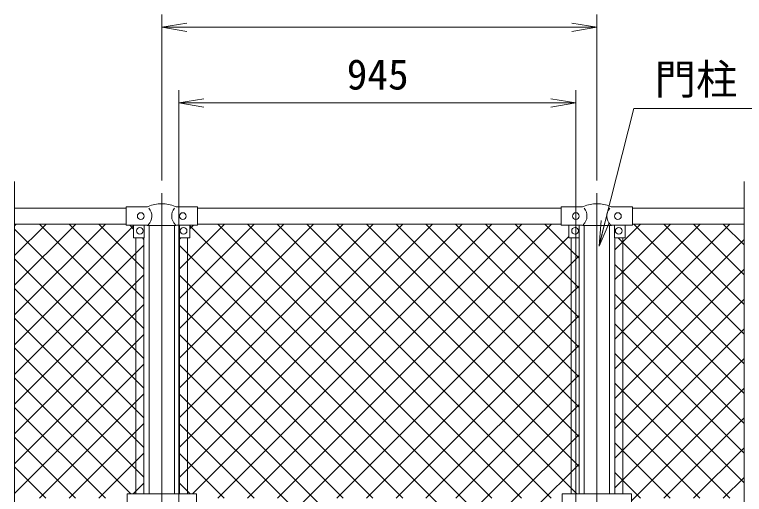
# Model space of a CAD drawing. Units: millimetres, scale not verified. Extents: x -6300 to 6300, y -4455 to 4455.
# Drawn here: x -3777 to -2041, y 2179 to 3320 of the extents above; entities that cross this region are included whole.
import ezdxf
from ezdxf.enums import TextEntityAlignment as Align

# ---------------------------------------------------------------- set-up
doc = ezdxf.new("R2010")
doc.units = ezdxf.units.MM
doc.header["$LTSCALE"] = 30
doc.linetypes.add('USER1', pattern=[50.8, 31.75, -6.35, 6.35, -6.35])
for name, color, linetype, lineweight in [('0-1_D-BMK', 2, 'USER1', 13), ('0-2_D-STR1', 1, 'Continuous', 18), ('0-3_D-STR3', 3, 'Continuous', 13), ('0-7_D-STR-DIM', 7, 'Continuous', 9), ('0-8_0', 7, 'Continuous', 9), ('0-9_D-STR-TXT', 7, 'Continuous', 9), ('0-A_D-STR2', 7, 'Continuous', 9)]:
    doc.layers.add(name, color=color, linetype=linetype, lineweight=lineweight)
doc.styles.add('ＭＳ ゴシック', font='')
doc.styles.get('ＭＳ ゴシック').set_extended_font_data('MS Gothic')

# ---------------------------------------------------------------- blocks, each defined once
blk = doc.blocks.new('_Open')
at = {"layer": '0-8_0'}
blk.add_line((-30, 5), (0, 0), dxfattribs=at)
blk.add_lwpolyline([(-30, -5), (0, 0), (-30, 0)], dxfattribs=at)

msp = doc.modelspace()

# ---------------------------------------------------------------- linework, layer by layer
at = {"layer": '0-1_D-BMK'}
for p, q in [((-3427.18, 2894.97), (-3427.18, -1050.85)), ((-2392.18, 2894.97), (-2392.18, -1050.85))]:
    msp.add_line(p, q, dxfattribs=at)
at = {"layer": '0-2_D-STR1'}
for p, q in [((-3512.18, 2859.73), (-3777.18, 2859.73)), ((-3342.18, 2859.73), (-2477.18, 2859.73)), ((-2307.18, 2859.73), (-2042.18, 2859.73)), ((-3512.18, 2821.73), (-3777.18, 2821.73)), ((-3457.43, 2818.23), (-3457.43, 2180.03)), ((-3396.93, 2818.23), (-3396.93, 2180.03)), ((-3342.18, 2821.63), (-2477.18, 2821.63)), ((-2422.43, 2818.23), (-2422.43, 2180.03)), ((-2361.93, 2818.23), (-2361.93, 2180.03)), ((-2307.18, 2821.73), (-2042.18, 2821.73))]:
    msp.add_line(p, q, dxfattribs=at)
at = {"layer": '0-3_D-STR3'}
for p, q in [((-3512.18, 2862.73), (-3462.95, 2862.73)), ((-3512.18, 2818.73), (-3512.18, 2862.73)), ((-3391.4, 2862.73), (-3342.18, 2862.73)), ((-3342.18, 2818.73), (-3342.18, 2862.73)), ((-2477.18, 2818.73), (-2477.18, 2862.73)), ((-2427.95, 2862.73), (-2477.18, 2862.73)), ((-2307.18, 2862.73), (-2356.4, 2862.73)), ((-2307.18, 2818.73), (-2307.18, 2862.73)), ((-3512.18, 2818.73), (-3461.98, 2818.73)), ((-3494.18, 2818.73), (-3494.18, 2789.73)), ((-3469.18, 2818.73), (-3469.18, 2789.73)), ((-3460.98, 2818.23), (-3461.98, 2818.73)), ((-3460.98, 2818.23), (-3393.38, 2818.23)), ((-3393.38, 2818.23), (-3392.38, 2818.73)), ((-3392.38, 2818.73), (-3342.18, 2818.73)), ((-3385.18, 2818.73), (-3385.18, 2789.73)), ((-3360.18, 2818.73), (-3360.18, 2789.73)), ((-2426.98, 2818.73), (-2477.18, 2818.73)), ((-2459.18, 2818.73), (-2459.18, 2789.73)), ((-2434.18, 2818.73), (-2434.18, 2789.73)), ((-2425.98, 2818.23), (-2426.98, 2818.73)), ((-2358.38, 2818.23), (-2425.98, 2818.23)), ((-2358.38, 2818.23), (-2357.38, 2818.73)), ((-2307.18, 2818.73), (-2357.38, 2818.73)), ((-2350.18, 2818.73), (-2350.18, 2789.73)), ((-2325.18, 2818.73), (-2325.18, 2789.73)), ((-3470.18, 2788.73), (-3493.18, 2788.73)), ((-3488.68, 2788.73), (-3488.68, 2180.03)), ((-3469.68, 2788.86), (-3469.68, 2180.03)), ((-3384.68, 2180.03), (-3384.68, 2788.86)), ((-3384.18, 2788.73), (-3361.18, 2788.73)), ((-3365.68, 2180.03), (-3365.68, 2788.73)), ((-2435.18, 2788.73), (-2458.18, 2788.73)), ((-2453.68, 2180.03), (-2453.68, 2788.73)), ((-2434.68, 2180.03), (-2434.68, 2788.86)), ((-2349.68, 2788.86), (-2349.68, 2180.03)), ((-2349.18, 2788.73), (-2326.18, 2788.73)), ((-2330.68, 2788.73), (-2330.68, 2180.03)), ((-3509.68, 2180.03), (-3344.68, 2180.03)), ((-3509.68, 2180.03), (-3509.68, 2159.43)), ((-3344.68, 2180.03), (-3344.68, 2159.43)), ((-2474.68, 2180.03), (-2309.68, 2180.03)), ((-2474.68, 2180.03), (-2474.68, 2159.43)), ((-2309.68, 2180.03), (-2309.68, 2159.43))]:
    msp.add_line(p, q, dxfattribs=at)
for centre in [(-3477.18, 2840.73), (-3377.18, 2840.73), (-2442.18, 2840.73), (-2342.18, 2840.73), (-3479.18, 2805.73), (-3375.18, 2805.73), (-2444.18, 2805.73), (-2340.18, 2805.73)]:
    msp.add_circle(centre, 8, dxfattribs=at)
for centre, radius, start, end in [((-3427.18, 2787.27), 82.82, 67.15338, 112.84662), ((-2392.18, 2787.27), 82.82, 67.15338, 112.84662), ((-3462.95, 2870.73), 8, 270, 296.9114), ((-3479.56, 2840.73), 28.8, 314.1684, 41.01552), ((-3374.79, 2840.73), 28.8, 138.98448, 225.8316), ((-3391.4, 2870.73), 8, 243.0886, 270), ((-2427.95, 2870.73), 8, 270, 296.9114), ((-2444.56, 2840.73), 28.8, 314.1684, 41.01552), ((-2339.79, 2840.73), 28.8, 138.98448, 225.8316), ((-2356.4, 2870.73), 8, 243.0886, 270), ((-3493.18, 2789.73), 1, 180, 270), ((-3470.18, 2789.73), 1, 270, 0), ((-3384.18, 2789.73), 1, 180, 270), ((-3361.18, 2789.73), 1, 270, 0), ((-2458.18, 2789.73), 1, 180, 270), ((-2435.18, 2789.73), 1, 270, 0), ((-2349.18, 2789.73), 1, 180, 270), ((-2326.18, 2789.73), 1, 270, 0)]:
    msp.add_arc(centre, radius, start, end, dxfattribs=at)
at = {"layer": '0-7_D-STR-DIM'}
for p, q in [((-3427.18, 2924.97), (-3427.18, 3319.73)), ((-2392.18, 2924.97), (-2392.18, 3319.73)), ((-3367.18, 3289.73), (-2452.18, 3289.73)), ((-3386.93, 1126.73), (-3386.93, 3139.73)), ((-2441.93, 1126.73), (-2441.93, 3139.73)), ((-3326.93, 3109.73), (-2501.93, 3109.73)), ((-3777.18, 1160.38), (-3777.18, 2922.73)), ((-2042.18, 1160.38), (-2042.18, 2922.73))]:
    msp.add_line(p, q, dxfattribs=at)
at = {"layer": '0-9_D-STR-TXT'}
msp.add_lwpolyline([(-1490.37, 3096.82), (-2304.44, 3096.82), (-2386.56, 2771.14)], dxfattribs=at)
at = {"layer": '0-A_D-STR2'}
for p, q in [((-3777.18, 2817.6), (-3773.05, 2821.73)), ((-3777.18, 2746.89), (-3702.34, 2821.73)), ((-3777.18, 2676.18), (-3631.63, 2821.73)), ((-3777.18, 2605.47), (-3560.92, 2821.73)), ((-3777.18, 2534.76), (-3494.18, 2817.76)), ((-3488.68, 2592.12), (-3718.28, 2821.73)), ((-3488.68, 2662.83), (-3647.57, 2821.73)), ((-3488.68, 2733.54), (-3576.86, 2821.73)), ((-3494.18, 2809.75), (-3503.15, 2818.73)), ((-3365.68, 2734.13), (-3278.18, 2821.63)), ((-3365.68, 2663.42), (-3207.47, 2821.63)), ((-3365.68, 2592.71), (-3136.76, 2821.63)), ((-3365.68, 2522), (-3066.05, 2821.63)), ((-3365.68, 2451.29), (-2995.34, 2821.63)), ((-3365.68, 2380.57), (-2924.62, 2821.63)), ((-3365.68, 2309.86), (-2853.91, 2821.63)), ((-3365.68, 2239.15), (-2783.2, 2821.63)), ((-3360.18, 2810.34), (-3351.79, 2818.73)), ((-3354.09, 2180.03), (-2712.49, 2821.63)), ((-2642.02, 2169.73), (-3293.92, 2821.63)), ((-3293.68, 2169.73), (-2641.78, 2821.63)), ((-2571.31, 2169.73), (-3223.21, 2821.63)), ((-3222.97, 2169.73), (-2571.07, 2821.63)), ((-2500.59, 2169.73), (-3152.49, 2821.63)), ((-3152.26, 2169.73), (-2500.36, 2821.63)), ((-2453.68, 2264.23), (-3011.07, 2821.63)), ((-2453.68, 2334.94), (-2940.36, 2821.63)), ((-2453.68, 2405.65), (-2869.65, 2821.63)), ((-2453.68, 2476.36), (-2798.94, 2821.63)), ((-2453.68, 2547.07), (-2728.23, 2821.63)), ((-2453.68, 2617.78), (-2657.52, 2821.63)), ((-2453.68, 2688.49), (-2586.81, 2821.63)), ((-2453.68, 2759.2), (-2516.1, 2821.63)), ((-2330.68, 2779.18), (-2288.13, 2821.73)), ((-2330.68, 2708.47), (-2217.42, 2821.73)), ((-2330.68, 2637.76), (-2146.71, 2821.73)), ((-2330.68, 2567.05), (-2076, 2821.73)), ((-2042.18, 2559.84), (-2304.07, 2821.73)), ((-2042.18, 2630.55), (-2233.36, 2821.73)), ((-2042.18, 2701.26), (-2162.65, 2821.73)), ((-2042.18, 2771.97), (-2091.93, 2821.73)), ((-3488.68, 2521.41), (-3777.18, 2809.91)), ((-3469.68, 2785.25), (-3473.15, 2788.73)), ((-3384.68, 2785.84), (-3381.79, 2788.73)), ((-2349.68, 2760.18), (-2330.68, 2779.18)), ((-2330.68, 2496.34), (-2042.18, 2784.84)), ((-3488.68, 2752.55), (-3469.68, 2771.55)), ((-3777.18, 2464.05), (-3488.68, 2752.55)), ((-2434.68, 2740.2), (-2453.68, 2759.2)), ((-2453.68, 2726.89), (-2434.68, 2745.89)), ((-3488.68, 2450.7), (-3777.18, 2739.2)), ((-3469.68, 2714.54), (-3488.68, 2733.54)), ((-3384.68, 2715.13), (-3365.68, 2734.13)), ((-3010.84, 2169.73), (-2453.68, 2726.89)), ((-2330.68, 2706.91), (-2349.68, 2725.91)), ((-2349.68, 2689.47), (-2330.68, 2708.47)), ((-2330.68, 2425.63), (-2042.18, 2714.13)), ((-3488.68, 2681.84), (-3469.68, 2700.84)), ((-3365.68, 2681.25), (-3384.68, 2700.25)), ((-2042.18, 2418.41), (-2330.68, 2706.91)), ((-3777.18, 2393.34), (-3488.68, 2681.84)), ((-2854.15, 2169.73), (-3365.68, 2681.25)), ((-2434.68, 2669.49), (-2453.68, 2688.49)), ((-2453.68, 2656.18), (-2434.68, 2675.18)), ((-3488.68, 2379.99), (-3777.18, 2668.49)), ((-3469.68, 2643.83), (-3488.68, 2662.83)), ((-3384.68, 2644.42), (-3365.68, 2663.42)), ((-2940.13, 2169.73), (-2453.68, 2656.18)), ((-2330.68, 2636.2), (-2349.68, 2655.2)), ((-2330.68, 2354.91), (-2042.18, 2643.41)), ((-3488.68, 2611.13), (-3469.68, 2630.13)), ((-3365.68, 2610.54), (-3384.68, 2629.54)), ((-2349.68, 2618.76), (-2330.68, 2637.76)), ((-2042.18, 2347.7), (-2330.68, 2636.2)), ((-3777.18, 2322.63), (-3488.68, 2611.13)), ((-2924.86, 2169.73), (-3365.68, 2610.54)), ((-2434.68, 2598.78), (-2453.68, 2617.78)), ((-2453.68, 2585.47), (-2434.68, 2604.47)), ((-3488.68, 2309.28), (-3777.18, 2597.78)), ((-3469.68, 2573.12), (-3488.68, 2592.12)), ((-3384.68, 2573.71), (-3365.68, 2592.71)), ((-2869.42, 2169.73), (-2453.68, 2585.47)), ((-2330.68, 2565.49), (-2349.68, 2584.49)), ((-2330.68, 2284.2), (-2042.18, 2572.7)), ((-3488.68, 2540.42), (-3469.68, 2559.42)), ((-3365.68, 2539.83), (-3384.68, 2558.83)), ((-2349.68, 2548.05), (-2330.68, 2567.05)), ((-2042.18, 2276.99), (-2330.68, 2565.49)), ((-3777.18, 2251.92), (-3488.68, 2540.42)), ((-2995.57, 2169.73), (-3365.68, 2539.83)), ((-2434.68, 2528.07), (-2453.68, 2547.07)), ((-3488.68, 2238.57), (-3777.18, 2527.07)), ((-3469.68, 2502.41), (-3488.68, 2521.41)), ((-3384.68, 2503), (-3365.68, 2522)), ((-2453.68, 2514.76), (-2434.68, 2533.76)), ((-2798.71, 2169.73), (-2453.68, 2514.76)), ((-2330.68, 2494.78), (-2349.68, 2513.78)), ((-2330.68, 2213.49), (-2042.18, 2501.99)), ((-3488.68, 2469.71), (-3469.68, 2488.71)), ((-2349.68, 2477.34), (-2330.68, 2496.34)), ((-2042.18, 2206.28), (-2330.68, 2494.78)), ((-3777.18, 2181.21), (-3488.68, 2469.71)), ((-2434.68, 2457.36), (-2453.68, 2476.36)), ((-3500.84, 2180.03), (-3777.18, 2456.36)), ((-3469.68, 2431.7), (-3488.68, 2450.7)), ((-3384.68, 2432.29), (-3365.68, 2451.29)), ((-2453.68, 2444.05), (-2434.68, 2463.05)), ((-2728, 2169.73), (-2453.68, 2444.05)), ((-2330.68, 2424.07), (-2349.68, 2443.07)), ((-3488.68, 2399), (-3469.68, 2418)), ((-2349.68, 2406.63), (-2330.68, 2425.63)), ((-2076.33, 2169.73), (-2330.68, 2424.07)), ((-3717.95, 2169.73), (-3488.68, 2399)), ((-2434.68, 2386.65), (-2453.68, 2405.65)), ((-3561.25, 2169.73), (-3777.18, 2385.65)), ((-3469.68, 2360.99), (-3488.68, 2379.99)), ((-3384.68, 2361.57), (-3365.68, 2380.57)), ((-2330.68, 2353.36), (-2349.68, 2372.36)), ((-3488.68, 2328.29), (-3469.68, 2347.29)), ((-3365.68, 2327.7), (-3384.68, 2346.7)), ((-2349.68, 2335.91), (-2330.68, 2354.91)), ((-2147.04, 2169.73), (-2330.68, 2353.36)), ((-2233.02, 2169.73), (-2042.18, 2360.57)), ((-3647.24, 2169.73), (-3488.68, 2328.29)), ((-3207.7, 2169.73), (-3365.68, 2327.7)), ((-2434.68, 2315.94), (-2453.68, 2334.94)), ((-3631.97, 2169.73), (-3777.18, 2314.94)), ((-3469.68, 2290.28), (-3488.68, 2309.28)), ((-3384.68, 2290.86), (-3365.68, 2309.86)), ((-2330.68, 2282.65), (-2349.68, 2301.65)), ((-3488.68, 2257.57), (-3469.68, 2276.57)), ((-3365.68, 2256.99), (-3384.68, 2275.99)), ((-2349.68, 2265.2), (-2330.68, 2284.2)), ((-2217.75, 2169.73), (-2330.68, 2282.65)), ((-2162.31, 2169.73), (-2042.18, 2289.86)), ((-3576.52, 2169.73), (-3488.68, 2257.57)), ((-3278.41, 2169.73), (-3365.68, 2256.99)), ((-2434.68, 2245.23), (-2453.68, 2264.23)), ((-3702.68, 2169.73), (-3777.18, 2244.23)), ((-3469.68, 2219.57), (-3488.68, 2238.57)), ((-3384.68, 2220.15), (-3365.68, 2239.15)), ((-2330.68, 2211.94), (-2349.68, 2230.94)), ((-2349.68, 2194.49), (-2330.68, 2213.49)), ((-2288.46, 2169.73), (-2330.68, 2211.94)), ((-2091.6, 2169.73), (-2042.18, 2219.15)), ((-2434.85, 2180.03), (-2434.68, 2180.2))]:
    msp.add_line(p, q, dxfattribs=at)
for points in [[(-2434.68, 1891.68), (-2453.68, 1910.68), (-2712.73, 2169.73), (-3360.18, 2817.18)], [(-2440.18, 2180.03), (-2453.68, 2193.52), (-3081.78, 2821.63)], [(-3384.68, 1866.6), (-3365.68, 1885.6), (-3081.55, 2169.73), (-2459.18, 2792.1)], [(-2042.18, 2489.13), (-2330.68, 2777.63), (-2341.78, 2788.73)], [(-2434.68, 1820.97), (-2453.68, 1839.97), (-2783.44, 2169.73), (-3365.68, 2751.97), (-3384.68, 2770.97)], [(-2694.69, 1798.14), (-3066.28, 2169.73), (-3365.68, 2469.12), (-3384.68, 2488.12)], [(-2309.68, 2163.78), (-2303.73, 2169.73), (-2042.18, 2431.28)], [(-2765.4, 1798.14), (-3136.99, 2169.73), (-3365.68, 2398.41), (-3384.68, 2417.41)], [(-3028.87, 1798.14), (-2657.29, 2169.73), (-2453.68, 2373.34), (-2434.68, 2392.34)], [(-2958.16, 1798.14), (-2586.58, 2169.73), (-2453.68, 2302.63), (-2434.68, 2321.63)], [(-2887.45, 1798.14), (-2515.86, 2169.73), (-2453.68, 2231.91), (-2434.68, 2250.91)], [(-3495.51, 2180.03), (-3488.68, 2186.86), (-3469.68, 2205.86)], [(-3359.42, 2180.03), (-3365.68, 2186.28), (-3384.68, 2205.28)]]:
    msp.add_lwpolyline(points, dxfattribs=at)

# ---------------------------------------------------------------- block references
at = {"layer": '0-7_D-STR-DIM', "xscale": 2, "yscale": 2, "rotation": 180}
for p in [(-3427.18, 3289.73), (-3386.93, 3109.73)]:
    msp.add_blockref('_Open', p, dxfattribs=at)
at = {"layer": '0-7_D-STR-DIM', "xscale": 2, "yscale": 2}
for p in [(-2392.18, 3289.73), (-2441.93, 3109.73)]:
    msp.add_blockref('_Open', p, dxfattribs=at)
at = {"layer": '0-9_D-STR-TXT', "xscale": 2, "yscale": 2, "rotation": 255.84756}
msp.add_blockref('_Open', (-2387.05, 2769.2), dxfattribs=at)

# ---------------------------------------------------------------- texts
at = {"layer": '0-7_D-STR-DIM', "style": 'ＭＳ ゴシック'}
msp.add_text('945', height=72.14, dxfattribs=at).set_placement((-2987.14, 3119.85), align=Align.BOTTOM_LEFT)
at = {"layer": '0-9_D-STR-TXT', "style": 'ＭＳ ゴシック'}
msp.add_text('門柱 φ60.5x5.5', height=72.14, dxfattribs=at).set_placement((-2254.78, 3108.08), align=Align.BOTTOM_LEFT)

doc.saveas('drawing.dxf')
